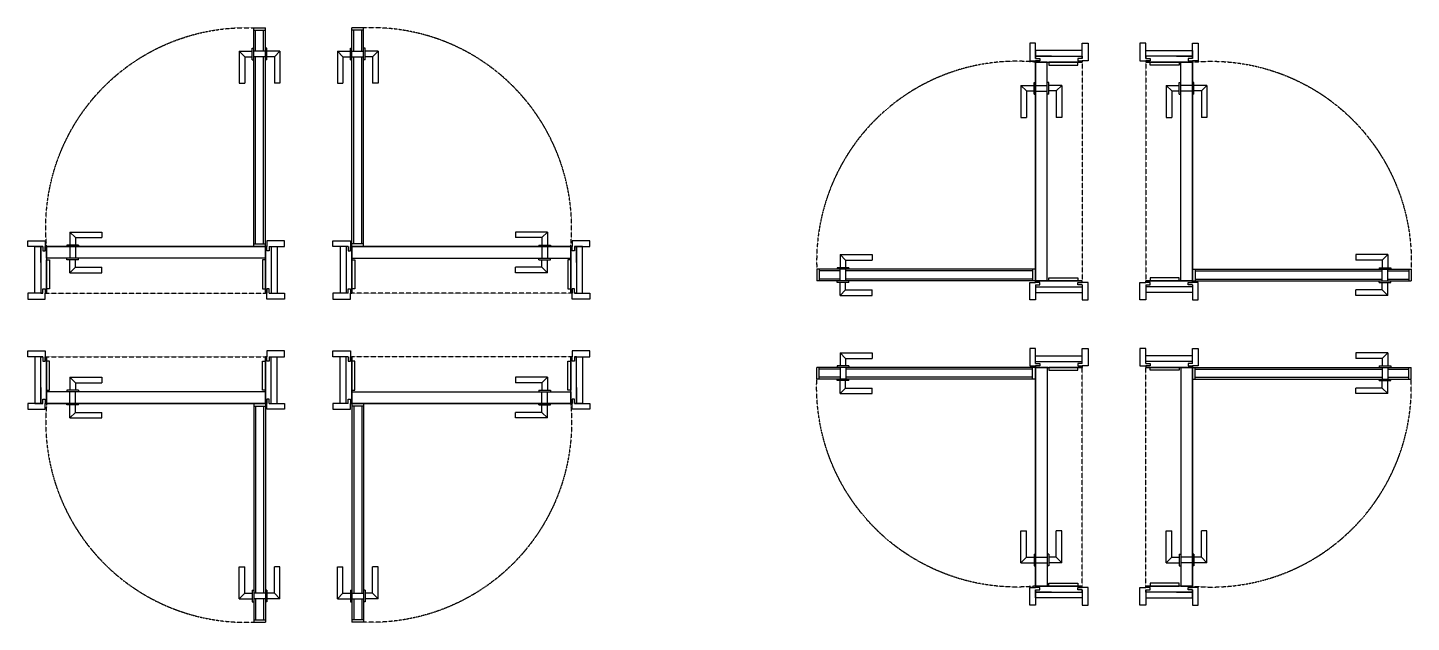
# Model space of a CAD drawing. Header units: millimetres. Extents: x 148889 to 229003, y -70503 to 111106.
# Drawn here: x 205369 to 210112, y 106043 to 108081 of the extents above; entities that cross this region are included whole.
import ezdxf
from ezdxf.lldxf.tags import DXFTag

# ---------------------------------------------------------------- set-up
doc = ezdxf.new("R2010")
doc.units = ezdxf.units.MM
doc.linetypes.add('DASHED2', pattern=[0.375, 0.25, -0.125])
doc.linetypes.add('HIDDEN', pattern=[0.375, 0.25, -0.125])
for name, color, linetype in [('C-门套', 16, 'Continuous'), ('P-门', 1, 'Continuous'), ('P-门套', 1, 'Continuous')]:
    doc.layers.add(name, color=color, linetype=linetype)
tags = doc.linetypes.add('ACAD_ISO03W100', pattern=[30, 12, -18]).pattern_tags.tags
tags[6:7] = [DXFTag(74, 4), DXFTag(75, 0), DXFTag(340, '0'), DXFTag(46, 1.0), DXFTag(50, 0.0), DXFTag(44, 0.0), DXFTag(45, 0.0)]
tags[4:5] = [DXFTag(74, 4), DXFTag(75, 0), DXFTag(340, '0'), DXFTag(46, 1.0), DXFTag(50, 0.0), DXFTag(44, 0.0), DXFTag(45, 0.0)]

# ---------------------------------------------------------------- blocks, each defined once
blk = doc.blocks.new('A$C404574AA')
at = {"layer": 'P-门'}
for p, q in [((650.6, 803, 233.2), (650.6, 784, 233.2)), ((760.1, 803, 233.2), (650.6, 803, 233.2)), ((741.1, 784, 233.2), (650.6, 784, 233.2)), ((741.1, 784, 233.2), (760.1, 803, 233.2)), ((741.1, 784, 233.2), (741.1, 758, 233.2)), ((760.1, 803, 233.2), (760.1, 758, 233.2)), ((90, 753, 233.2), (840, 753, 233.2)), ((90, 713, 233.2), (90, 753, 233.2)), ((90, 713, 233.2), (840, 713, 233.2)), ((730.6, 758, 233.2), (730.6, 753, 233.2)), ((730.6, 758, 233.2), (770.6, 758, 233.2)), ((730.6, 708, 233.2), (730.6, 713, 233.2)), ((740.8, 753, 233.2), (740.8, 713, 233.2)), ((760.3, 753, 233.2), (760.3, 713, 233.2)), ((770.6, 758, 233.2), (770.6, 753, 233.2)), ((770.6, 708, 233.2), (770.6, 713, 233.2)), ((840, 713, 233.2), (840, 753, 233.2)), ((741.1, 682, 233.2), (650.6, 682, 233.2)), ((650.6, 663, 233.2), (650.6, 682, 233.2)), ((730.6, 708, 233.2), (770.6, 708, 233.2)), ((741.1, 682, 233.2), (741.1, 708, 233.2)), ((741.1, 682, 233.2), (760.1, 663, 233.2)), ((760.1, 663, 233.2), (760.1, 708, 233.2)), ((760.1, 663, 233.2), (650.6, 663, 233.2))]:
    blk.add_line(p, q, dxfattribs=at)
at = {"layer": 'P-门', "color": 252, "linetype": 'ACAD_ISO03W100', "ltscale": 0.001}
for p, q in [((50, 753, 233.2), (50, 3, 233.2)), ((50, 753, 233.2), (90, 753, 233.2)), ((90, 753, 233.2), (90, 3, 233.2)), ((90, 3, 233.2), (90, 743, 233.2)), ((0, 82.9, 233.2), (0, 192.4, 233.2)), ((0, 192.4, 233.2), (19, 192.4, 233.2)), ((19, 101.9, 233.2), (19, 192.4, 233.2)), ((140, 192.4, 233.2), (121, 192.4, 233.2)), ((121, 101.9, 233.2), (121, 192.4, 233.2)), ((140, 82.9, 233.2), (140, 192.4, 233.2)), ((19, 101.9, 233.2), (0, 82.9, 233.2)), ((19, 101.9, 233.2), (45, 101.9, 233.2)), ((45, 112.4, 233.2), (45, 72.4, 233.2)), ((45, 112.4, 233.2), (50, 112.4, 233.2)), ((90, 102.2, 233.2), (50, 102.2, 233.2)), ((95, 112.4, 233.2), (90, 112.4, 233.2)), ((95, 112.4, 233.2), (95, 72.4, 233.2)), ((121, 101.9, 233.2), (95, 101.9, 233.2)), ((121, 101.9, 233.2), (140, 82.9, 233.2)), ((0, 82.9, 233.2), (45, 82.9, 233.2)), ((45, 72.4, 233.2), (50, 72.4, 233.2)), ((90, 82.7, 233.2), (50, 82.7, 233.2)), ((95, 72.4, 233.2), (90, 72.4, 233.2)), ((140, 82.9, 233.2), (95, 82.9, 233.2)), ((50, 3, 233.2), (90, 3, 233.2))]:
    blk.add_line(p, q, dxfattribs=at)
at = {"layer": 'P-门', "color": 252}
for p, q in [((100, 713, 233.2), (100, 753, 233.2)), ((100, 747, 233.2), (740.8, 747, 233.2)), ((100, 719, 233.2), (740.8, 719, 233.2)), ((760.3, 747, 233.2), (832, 747, 233.2)), ((760.3, 719, 233.2), (832, 719, 233.2)), ((832, 713, 233.2), (832, 753, 233.2))]:
    blk.add_line(p, q, dxfattribs=at)
at = {"layer": 'P-门', "color": 252, "linetype": 'DASHED2'}
blk.add_arc((154.7, 685.8, 233.2), 685.8, 264.5854, 2.2759, dxfattribs=at)

msp = doc.modelspace()

# ---------------------------------------------------------------- linework, layer by layer
at = {"layer": 'C-门套', "linetype": 'HIDDEN', "elevation": 116.6}
for points in [[(208984.3, 107963.2), (208984.3, 107213.2), (208824.3, 107213.2), (208824.3, 107963.2)], [(209201.9, 107963.2), (209201.9, 107213.2), (209361.9, 107213.2), (209361.9, 107963.2)], [(205434.1, 107170.8), (206184.1, 107170.8), (206184.1, 107330.8), (205434.1, 107330.8)], [(207230.7, 107170.8), (206480.7, 107170.8), (206480.7, 107330.8), (207230.7, 107330.8)], [(205434.1, 106953.2), (206184.1, 106953.2), (206184.1, 106793.2), (205434.1, 106793.2)], [(207230.7, 106953.2), (206480.7, 106953.2), (206480.7, 106793.2), (207230.7, 106793.2)], [(208984.3, 106166.6), (208984.3, 106916.6), (208824.3, 106916.6), (208824.3, 106166.6)], [(209201.9, 106166.6), (209201.9, 106916.6), (209361.9, 106916.6), (209361.9, 106166.6)]]:
    msp.add_lwpolyline(points, close=True, dxfattribs=at)
at = {"layer": 'P-门套'}
for p, q in [((208984.3, 108003.2), (208824.3, 108003.2)), ((208824.3, 108003.2), (208824.3, 107983.2)), ((208824.3, 107983.2), (208984.3, 107983.2)), ((208824.3, 107983.2), (208879.3, 107983.2)), ((208879.3, 107983.2), (208824.3, 107983.2)), ((208824.3, 107983.2), (208824.3, 107976.2)), ((208824.3, 107976.2, 116.6), (208839.3, 107976.2, 116.6)), ((208839.3, 107968.2, 116.6), (208824.3, 107968.2, 116.6)), ((208824.3, 107968.2, 116.6), (208824.3, 107963.2, 116.6)), ((208824.3, 107963.2, 116.6), (208869.3, 107963.2, 116.6)), ((208839.3, 107976.2, 116.6), (208839.3, 107968.2, 116.6)), ((208869.3, 107963.2, 116.6), (208984.3, 107963.2, 116.6)), ((208879.3, 107983.2), (208984.3, 107983.2)), ((208984.3, 107976.2, 116.6), (208969.3, 107976.2, 116.6)), ((208969.3, 107976.2, 116.6), (208969.3, 107968.2, 116.6)), ((208969.3, 107968.2, 116.6), (208984.3, 107968.2, 116.6)), ((208984.3, 107963.2, 116.6), (208969.3, 107963.2, 116.6)), ((208969.3, 107963.2, 116.6), (208984.3, 107963.2, 116.6)), ((208984.3, 107983.2), (208984.3, 108003.2)), ((208984.3, 107983.2), (208984.3, 107976.2)), ((208984.3, 107968.2, 116.6), (208984.3, 107963.2, 116.6)), ((209201.9, 107983.2), (209201.9, 108003.2)), ((209201.9, 108003.2), (209361.9, 108003.2)), ((209361.9, 107983.2), (209201.9, 107983.2)), ((209306.9, 107983.2), (209201.9, 107983.2)), ((209201.9, 107983.2), (209201.9, 107976.2)), ((209201.9, 107976.2, 116.6), (209216.9, 107976.2, 116.6)), ((209216.9, 107968.2, 116.6), (209201.9, 107968.2, 116.6)), ((209201.9, 107968.2, 116.6), (209201.9, 107963.2, 116.6)), ((209316.9, 107963.2, 116.6), (209201.9, 107963.2, 116.6)), ((209201.9, 107963.2, 116.6), (209216.9, 107963.2, 116.6)), ((209216.9, 107963.2, 116.6), (209201.9, 107963.2, 116.6)), ((209216.9, 107976.2, 116.6), (209216.9, 107968.2, 116.6)), ((209361.9, 107983.2), (209306.9, 107983.2)), ((209306.9, 107983.2), (209361.9, 107983.2)), ((209361.9, 107963.2, 116.6), (209316.9, 107963.2, 116.6)), ((209361.9, 107976.2, 116.6), (209346.9, 107976.2, 116.6)), ((209346.9, 107976.2, 116.6), (209346.9, 107968.2, 116.6)), ((209346.9, 107968.2, 116.6), (209361.9, 107968.2, 116.6)), ((209361.9, 108003.2), (209361.9, 107983.2)), ((209361.9, 107983.2), (209361.9, 107976.2)), ((209361.9, 107968.2, 116.6), (209361.9, 107963.2, 116.6)), ((205394.1, 107170.8), (205394.1, 107330.8)), ((205394.1, 107330.8), (205414.1, 107330.8)), ((205414.1, 107330.8), (205414.1, 107170.8)), ((205414.1, 107330.8), (205414.1, 107275.8)), ((205414.1, 107275.8), (205414.1, 107330.8)), ((205414.1, 107330.8), (205421.1, 107330.8)), ((205421.1, 107330.8, 116.6), (205421.1, 107315.8, 116.6)), ((205421.1, 107315.8, 116.6), (205429.1, 107315.8, 116.6)), ((205429.1, 107315.8, 116.6), (205429.1, 107330.8, 116.6)), ((205429.1, 107330.8, 116.6), (205434.1, 107330.8, 116.6)), ((205434.1, 107330.8, 116.6), (205434.1, 107285.8, 116.6)), ((206189.1, 107330.8, 233.2), (206184.1, 107330.8, 233.2)), ((206184.1, 107330.8, 233.2), (206184.1, 107285.8, 233.2)), ((206189.1, 107315.8, 233.2), (206189.1, 107330.8, 233.2)), ((206197.1, 107315.8, 233.2), (206189.1, 107315.8, 233.2)), ((206197.1, 107330.8, 233.2), (206197.1, 107315.8, 233.2)), ((206204.1, 107330.8, 116.6), (206204.1, 107170.8, 116.6)), ((206224.1, 107330.8, 116.6), (206224.1, 107170.8, 116.6)), ((206440.7, 107330.8, 116.6), (206440.7, 107170.8, 116.6)), ((206460.7, 107330.8, 116.6), (206460.7, 107170.8, 116.6)), ((206467.7, 107330.8, 233.2), (206467.7, 107315.8, 233.2)), ((206467.7, 107315.8, 233.2), (206475.7, 107315.8, 233.2)), ((206475.7, 107315.8, 233.2), (206475.7, 107330.8, 233.2)), ((206475.7, 107330.8, 233.2), (206480.7, 107330.8, 233.2)), ((206480.7, 107330.8, 233.2), (206480.7, 107285.8, 233.2)), ((207235.7, 107330.8, 116.6), (207230.7, 107330.8, 116.6)), ((207230.7, 107330.8, 116.6), (207230.7, 107285.8, 116.6)), ((207235.7, 107315.8, 116.6), (207235.7, 107330.8, 116.6)), ((207243.7, 107315.8, 116.6), (207235.7, 107315.8, 116.6)), ((207250.7, 107330.8), (207243.7, 107330.8)), ((207243.7, 107330.8, 116.6), (207243.7, 107315.8, 116.6)), ((207250.7, 107330.8), (207250.7, 107170.8)), ((207270.7, 107330.8), (207250.7, 107330.8)), ((207250.7, 107330.8), (207250.7, 107275.8)), ((207250.7, 107275.8), (207250.7, 107330.8)), ((207270.7, 107170.8), (207270.7, 107330.8)), ((205414.1, 107275.8), (205414.1, 107170.8)), ((205434.1, 107285.8, 116.6), (205434.1, 107170.8, 116.6)), ((206184.1, 107285.8, 233.2), (206184.1, 107170.8, 116.6)), ((206480.7, 107285.8, 233.2), (206480.7, 107170.8, 116.6)), ((207230.7, 107285.8, 116.6), (207230.7, 107170.8, 116.6)), ((207250.7, 107275.8), (207250.7, 107170.8)), ((208824.3, 107208.2, 233.2), (208824.3, 107213.2, 233.2)), ((208824.3, 107213.2, 233.2), (208869.3, 107213.2, 233.2)), ((208839.3, 107208.2, 233.2), (208824.3, 107208.2, 233.2)), ((208824.3, 107200.2, 233.2), (208839.3, 107200.2, 233.2)), ((208839.3, 107200.2, 233.2), (208839.3, 107208.2, 233.2)), ((208869.3, 107213.2, 233.2), (208984.3, 107213.2, 116.6)), ((208984.3, 107213.2, 116.6), (208969.3, 107213.2, 116.6)), ((208969.3, 107213.2, 116.6), (208984.3, 107213.2, 116.6)), ((208969.3, 107200.2, 116.6), (208969.3, 107208.2, 116.6)), ((208969.3, 107208.2, 116.6), (208984.3, 107208.2, 116.6)), ((208984.3, 107200.2, 116.6), (208969.3, 107200.2, 116.6)), ((208984.3, 107208.2, 116.6), (208984.3, 107213.2, 116.6)), ((209316.9, 107213.2, 233.2), (209201.9, 107213.2, 116.6)), ((209201.9, 107208.2, 116.6), (209201.9, 107213.2, 116.6)), ((209201.9, 107213.2, 116.6), (209216.9, 107213.2, 116.6)), ((209216.9, 107213.2, 116.6), (209201.9, 107213.2, 116.6)), ((209216.9, 107208.2, 116.6), (209201.9, 107208.2, 116.6)), ((209201.9, 107200.2, 116.6), (209216.9, 107200.2, 116.6)), ((209216.9, 107200.2, 116.6), (209216.9, 107208.2, 116.6)), ((209361.9, 107213.2, 233.2), (209316.9, 107213.2, 233.2)), ((209346.9, 107200.2, 233.2), (209346.9, 107208.2, 233.2)), ((209346.9, 107208.2, 233.2), (209361.9, 107208.2, 233.2)), ((209361.9, 107200.2, 233.2), (209346.9, 107200.2, 233.2)), ((209361.9, 107208.2, 233.2), (209361.9, 107213.2, 233.2)), ((205414.1, 107170.8), (205394.1, 107170.8)), ((205414.1, 107170.8), (205421.1, 107170.8)), ((205421.1, 107170.8, 116.6), (205421.1, 107185.8, 116.6)), ((205421.1, 107185.8, 116.6), (205429.1, 107185.8, 116.6)), ((205429.1, 107185.8, 116.6), (205429.1, 107170.8, 116.6)), ((205429.1, 107170.8, 116.6), (205434.1, 107170.8, 116.6)), ((205434.1, 107170.8, 116.6), (205434.1, 107185.8, 116.6)), ((205434.1, 107185.8, 116.6), (205434.1, 107170.8, 116.6)), ((206184.1, 107170.8, 116.6), (206184.1, 107185.8, 116.6)), ((206184.1, 107185.8, 116.6), (206184.1, 107170.8, 116.6)), ((206189.1, 107170.8, 116.6), (206184.1, 107170.8, 116.6)), ((206197.1, 107185.8, 116.6), (206189.1, 107185.8, 116.6)), ((206189.1, 107185.8, 116.6), (206189.1, 107170.8, 116.6)), ((206197.1, 107170.8, 116.6), (206197.1, 107185.8, 116.6)), ((206467.7, 107170.8, 116.6), (206467.7, 107185.8, 116.6)), ((206467.7, 107185.8, 116.6), (206475.7, 107185.8, 116.6)), ((206475.7, 107185.8, 116.6), (206475.7, 107170.8, 116.6)), ((206475.7, 107170.8, 116.6), (206480.7, 107170.8, 116.6)), ((206480.7, 107170.8, 116.6), (206480.7, 107185.8, 116.6)), ((206480.7, 107185.8, 116.6), (206480.7, 107170.8, 116.6)), ((207230.7, 107170.8, 116.6), (207230.7, 107185.8, 116.6)), ((207230.7, 107185.8, 116.6), (207230.7, 107170.8, 116.6)), ((207235.7, 107170.8, 116.6), (207230.7, 107170.8, 116.6)), ((207243.7, 107185.8, 116.6), (207235.7, 107185.8, 116.6)), ((207235.7, 107185.8, 116.6), (207235.7, 107170.8, 116.6)), ((207243.7, 107170.8, 116.6), (207243.7, 107185.8, 116.6)), ((207250.7, 107170.8), (207243.7, 107170.8)), ((207250.7, 107170.8), (207270.7, 107170.8)), ((208824.3, 107193.2, 116.6), (208984.3, 107193.2, 116.6)), ((208824.3, 107173.2, 116.6), (208984.3, 107173.2, 116.6)), ((209361.9, 107193.2, 116.6), (209201.9, 107193.2, 116.6)), ((209361.9, 107173.2, 116.6), (209201.9, 107173.2, 116.6)), ((205414.1, 106953.2), (205394.1, 106953.2)), ((205394.1, 106953.2), (205394.1, 106793.2)), ((205414.1, 106793.2), (205414.1, 106953.2)), ((205414.1, 106848.2), (205414.1, 106953.2)), ((205414.1, 106953.2), (205421.1, 106953.2)), ((205421.1, 106953.2, 116.6), (205421.1, 106938.2, 116.6)), ((205421.1, 106938.2, 116.6), (205429.1, 106938.2, 116.6)), ((205429.1, 106938.2, 116.6), (205429.1, 106953.2, 116.6)), ((205429.1, 106953.2, 116.6), (205434.1, 106953.2, 116.6)), ((205434.1, 106838.2, 116.6), (205434.1, 106953.2, 116.6)), ((205434.1, 106953.2, 116.6), (205434.1, 106938.2, 116.6)), ((205434.1, 106938.2, 116.6), (205434.1, 106953.2, 116.6)), ((206184.1, 106838.2, 233.2), (206184.1, 106953.2, 116.6)), ((206189.1, 106953.2, 116.6), (206184.1, 106953.2, 116.6)), ((206184.1, 106953.2, 116.6), (206184.1, 106938.2, 116.6)), ((206184.1, 106938.2, 116.6), (206184.1, 106953.2, 116.6)), ((206189.1, 106938.2, 116.6), (206189.1, 106953.2, 116.6)), ((206197.1, 106938.2, 116.6), (206189.1, 106938.2, 116.6)), ((206197.1, 106953.2, 116.6), (206197.1, 106938.2, 116.6)), ((206204.1, 106793.2, 116.6), (206204.1, 106953.2, 116.6)), ((206224.1, 106793.2, 116.6), (206224.1, 106953.2, 116.6)), ((206440.7, 106793.2, 116.6), (206440.7, 106953.2, 116.6)), ((206460.7, 106793.2, 116.6), (206460.7, 106953.2, 116.6)), ((206467.7, 106953.2, 116.6), (206467.7, 106938.2, 116.6)), ((206467.7, 106938.2, 116.6), (206475.7, 106938.2, 116.6)), ((206475.7, 106938.2, 116.6), (206475.7, 106953.2, 116.6)), ((206475.7, 106953.2, 116.6), (206480.7, 106953.2, 116.6)), ((206480.7, 106838.2, 233.2), (206480.7, 106953.2, 116.6)), ((206480.7, 106953.2, 116.6), (206480.7, 106938.2, 116.6)), ((206480.7, 106938.2, 116.6), (206480.7, 106953.2, 116.6)), ((207230.7, 106838.2, 116.6), (207230.7, 106953.2, 116.6)), ((207235.7, 106953.2, 116.6), (207230.7, 106953.2, 116.6)), ((207230.7, 106953.2, 116.6), (207230.7, 106938.2, 116.6)), ((207230.7, 106938.2, 116.6), (207230.7, 106953.2, 116.6)), ((207235.7, 106938.2, 116.6), (207235.7, 106953.2, 116.6)), ((207243.7, 106938.2, 116.6), (207235.7, 106938.2, 116.6)), ((207250.7, 106953.2), (207243.7, 106953.2)), ((207243.7, 106953.2, 116.6), (207243.7, 106938.2, 116.6)), ((207250.7, 106793.2), (207250.7, 106953.2)), ((207250.7, 106953.2), (207270.7, 106953.2)), ((207250.7, 106848.2), (207250.7, 106953.2)), ((207270.7, 106953.2), (207270.7, 106793.2)), ((208824.3, 106956.6, 116.6), (208984.3, 106956.6, 116.6)), ((208824.3, 106936.6, 116.6), (208984.3, 106936.6, 116.6)), ((208824.3, 106929.6, 233.2), (208839.3, 106929.6, 233.2)), ((208839.3, 106921.6, 233.2), (208824.3, 106921.6, 233.2)), ((208824.3, 106921.6, 233.2), (208824.3, 106916.6, 233.2)), ((208824.3, 106916.6, 233.2), (208869.3, 106916.6, 233.2)), ((208839.3, 106929.6, 233.2), (208839.3, 106921.6, 233.2)), ((208869.3, 106916.6, 233.2), (208984.3, 106916.6, 116.6)), ((208984.3, 106929.6, 116.6), (208969.3, 106929.6, 116.6)), ((208969.3, 106929.6, 116.6), (208969.3, 106921.6, 116.6)), ((208969.3, 106921.6, 116.6), (208984.3, 106921.6, 116.6)), ((208984.3, 106916.6, 116.6), (208969.3, 106916.6, 116.6)), ((208969.3, 106916.6, 116.6), (208984.3, 106916.6, 116.6)), ((208984.3, 106921.6, 116.6), (208984.3, 106916.6, 116.6)), ((209361.9, 106956.6, 116.6), (209201.9, 106956.6, 116.6)), ((209361.9, 106936.6, 116.6), (209201.9, 106936.6, 116.6)), ((209201.9, 106929.6, 116.6), (209216.9, 106929.6, 116.6)), ((209216.9, 106921.6, 116.6), (209201.9, 106921.6, 116.6)), ((209201.9, 106921.6, 116.6), (209201.9, 106916.6, 116.6)), ((209316.9, 106916.6, 233.2), (209201.9, 106916.6, 116.6)), ((209201.9, 106916.6, 116.6), (209216.9, 106916.6, 116.6)), ((209216.9, 106916.6, 116.6), (209201.9, 106916.6, 116.6)), ((209216.9, 106929.6, 116.6), (209216.9, 106921.6, 116.6)), ((209361.9, 106916.6, 233.2), (209316.9, 106916.6, 233.2)), ((209361.9, 106929.6, 233.2), (209346.9, 106929.6, 233.2)), ((209346.9, 106929.6, 233.2), (209346.9, 106921.6, 233.2)), ((209346.9, 106921.6, 233.2), (209361.9, 106921.6, 233.2)), ((209361.9, 106921.6, 233.2), (209361.9, 106916.6, 233.2)), ((205414.1, 106793.2), (205414.1, 106848.2)), ((205414.1, 106848.2), (205414.1, 106793.2)), ((205434.1, 106793.2, 116.6), (205434.1, 106838.2, 116.6)), ((206184.1, 106793.2, 233.2), (206184.1, 106838.2, 233.2)), ((206480.7, 106793.2, 233.2), (206480.7, 106838.2, 233.2)), ((207230.7, 106793.2, 116.6), (207230.7, 106838.2, 116.6)), ((207250.7, 106793.2), (207250.7, 106848.2)), ((207250.7, 106848.2), (207250.7, 106793.2)), ((205394.1, 106793.2), (205414.1, 106793.2)), ((205414.1, 106793.2), (205421.1, 106793.2)), ((205421.1, 106793.2, 116.6), (205421.1, 106808.2, 116.6)), ((205421.1, 106808.2, 116.6), (205429.1, 106808.2, 116.6)), ((205429.1, 106808.2, 116.6), (205429.1, 106793.2, 116.6)), ((205429.1, 106793.2, 116.6), (205434.1, 106793.2, 116.6)), ((206189.1, 106793.2, 233.2), (206184.1, 106793.2, 233.2)), ((206197.1, 106808.2, 233.2), (206189.1, 106808.2, 233.2)), ((206189.1, 106808.2, 233.2), (206189.1, 106793.2, 233.2)), ((206197.1, 106793.2, 233.2), (206197.1, 106808.2, 233.2)), ((206467.7, 106793.2, 233.2), (206467.7, 106808.2, 233.2)), ((206467.7, 106808.2, 233.2), (206475.7, 106808.2, 233.2)), ((206475.7, 106808.2, 233.2), (206475.7, 106793.2, 233.2)), ((206475.7, 106793.2, 233.2), (206480.7, 106793.2, 233.2)), ((207235.7, 106793.2, 116.6), (207230.7, 106793.2, 116.6)), ((207243.7, 106808.2, 116.6), (207235.7, 106808.2, 116.6)), ((207235.7, 106808.2, 116.6), (207235.7, 106793.2, 116.6)), ((207243.7, 106793.2, 116.6), (207243.7, 106808.2, 116.6)), ((207250.7, 106793.2), (207243.7, 106793.2)), ((207270.7, 106793.2), (207250.7, 106793.2)), ((208824.3, 106161.6, 116.6), (208824.3, 106166.6, 116.6)), ((208824.3, 106166.6, 116.6), (208869.3, 106166.6, 116.6)), ((208839.3, 106161.6, 116.6), (208824.3, 106161.6, 116.6)), ((208839.3, 106153.6, 116.6), (208839.3, 106161.6, 116.6)), ((208869.3, 106166.6, 116.6), (208984.3, 106166.6, 116.6)), ((208984.3, 106166.6, 116.6), (208969.3, 106166.6, 116.6)), ((208969.3, 106166.6, 116.6), (208984.3, 106166.6, 116.6)), ((208969.3, 106153.6, 116.6), (208969.3, 106161.6, 116.6)), ((208969.3, 106161.6, 116.6), (208984.3, 106161.6, 116.6)), ((208984.3, 106161.6, 116.6), (208984.3, 106166.6, 116.6)), ((209316.9, 106166.6, 116.6), (209201.9, 106166.6, 116.6)), ((209201.9, 106161.6, 116.6), (209201.9, 106166.6, 116.6)), ((209201.9, 106166.6, 116.6), (209216.9, 106166.6, 116.6)), ((209216.9, 106166.6, 116.6), (209201.9, 106166.6, 116.6)), ((209216.9, 106161.6, 116.6), (209201.9, 106161.6, 116.6)), ((209216.9, 106153.6, 116.6), (209216.9, 106161.6, 116.6)), ((209361.9, 106166.6, 116.6), (209316.9, 106166.6, 116.6)), ((209346.9, 106153.6, 116.6), (209346.9, 106161.6, 116.6)), ((209346.9, 106161.6, 116.6), (209361.9, 106161.6, 116.6)), ((209361.9, 106161.6, 116.6), (209361.9, 106166.6, 116.6)), ((208824.3, 106146.6), (208824.3, 106153.6)), ((208824.3, 106153.6, 116.6), (208839.3, 106153.6, 116.6)), ((208824.3, 106146.6), (208984.3, 106146.6)), ((208824.3, 106126.6), (208824.3, 106146.6)), ((208824.3, 106146.6), (208879.3, 106146.6)), ((208879.3, 106146.6), (208824.3, 106146.6)), ((208984.3, 106126.6), (208824.3, 106126.6)), ((208879.3, 106146.6), (208984.3, 106146.6)), ((208984.3, 106153.6, 116.6), (208969.3, 106153.6, 116.6)), ((208984.3, 106146.6), (208984.3, 106153.6)), ((208984.3, 106146.6), (208984.3, 106126.6)), ((209201.9, 106146.6), (209201.9, 106153.6)), ((209201.9, 106153.6, 116.6), (209216.9, 106153.6, 116.6)), ((209361.9, 106146.6), (209201.9, 106146.6)), ((209201.9, 106146.6), (209201.9, 106126.6)), ((209306.9, 106146.6), (209201.9, 106146.6)), ((209201.9, 106126.6), (209361.9, 106126.6)), ((209361.9, 106146.6), (209306.9, 106146.6)), ((209306.9, 106146.6), (209361.9, 106146.6)), ((209361.9, 106153.6, 116.6), (209346.9, 106153.6, 116.6)), ((209361.9, 106146.6), (209361.9, 106153.6)), ((209361.9, 106126.6), (209361.9, 106146.6))]:
    msp.add_line(p, q, dxfattribs=at)
for points in [[(208824.3, 107976.2), (208824.3, 108028.2), (208804.3, 108028.2), (208804.3, 107968.2), (208824.3, 107968.2)], [(208984.3, 107976.2), (208984.3, 108028.2), (209004.3, 108028.2), (209004.3, 107968.2), (208984.3, 107968.2)], [(209201.9, 107976.2), (209201.9, 108028.2), (209181.9, 108028.2), (209181.9, 107968.2), (209201.9, 107968.2)], [(209361.9, 107976.2), (209361.9, 108028.2), (209381.9, 108028.2), (209381.9, 107968.2), (209361.9, 107968.2)], [(205421.1, 107330.8), (205369.1, 107330.8), (205369.1, 107350.8), (205429.1, 107350.8), (205429.1, 107330.8)], [(207243.7, 107330.8), (207295.7, 107330.8), (207295.7, 107350.8), (207235.7, 107350.8), (207235.7, 107330.8)], [(208984.3, 107200.2), (208984.3, 107148.2), (209004.3, 107148.2), (209004.3, 107208.2), (208984.3, 107208.2)], [(209201.9, 107200.2), (209201.9, 107148.2), (209181.9, 107148.2), (209181.9, 107208.2), (209201.9, 107208.2)], [(205421.1, 107170.8), (205369.1, 107170.8), (205369.1, 107150.8), (205429.1, 107150.8), (205429.1, 107170.8)], [(206197.1, 107170.8), (206249.1, 107170.8), (206249.1, 107150.8), (206189.1, 107150.8), (206189.1, 107170.8)], [(206467.7, 107170.8), (206415.7, 107170.8), (206415.7, 107150.8), (206475.7, 107150.8), (206475.7, 107170.8)], [(207243.7, 107170.8), (207295.7, 107170.8), (207295.7, 107150.8), (207235.7, 107150.8), (207235.7, 107170.8)], [(205421.1, 106953.2), (205369.1, 106953.2), (205369.1, 106973.2), (205429.1, 106973.2), (205429.1, 106953.2)], [(206197.1, 106953.2), (206249.1, 106953.2), (206249.1, 106973.2), (206189.1, 106973.2), (206189.1, 106953.2)], [(206467.7, 106953.2), (206415.7, 106953.2), (206415.7, 106973.2), (206475.7, 106973.2), (206475.7, 106953.2)], [(207243.7, 106953.2), (207295.7, 106953.2), (207295.7, 106973.2), (207235.7, 106973.2), (207235.7, 106953.2)], [(208984.3, 106929.6), (208984.3, 106981.6), (209004.3, 106981.6), (209004.3, 106921.6), (208984.3, 106921.6)], [(209201.9, 106929.6), (209201.9, 106981.6), (209181.9, 106981.6), (209181.9, 106921.6), (209201.9, 106921.6)], [(205421.1, 106793.2), (205369.1, 106793.2), (205369.1, 106773.2), (205429.1, 106773.2), (205429.1, 106793.2)], [(207243.7, 106793.2), (207295.7, 106793.2), (207295.7, 106773.2), (207235.7, 106773.2), (207235.7, 106793.2)], [(208824.3, 106153.6), (208824.3, 106101.6), (208804.3, 106101.6), (208804.3, 106161.6), (208824.3, 106161.6)], [(208984.3, 106153.6), (208984.3, 106101.6), (209004.3, 106101.6), (209004.3, 106161.6), (208984.3, 106161.6)], [(209201.9, 106153.6), (209201.9, 106101.6), (209181.9, 106101.6), (209181.9, 106161.6), (209201.9, 106161.6)], [(209361.9, 106153.6), (209361.9, 106101.6), (209381.9, 106101.6), (209381.9, 106161.6), (209361.9, 106161.6)]]:
    msp.add_lwpolyline(points, dxfattribs=at)
at = {"layer": 'P-门套', "elevation": -116.6}
for points in [[(208969.3, 107953.2), (208969.3, 107963.2), (208869.3, 107963.2), (208869.3, 107953.2)], [(209216.9, 107953.2), (209216.9, 107963.2), (209316.9, 107963.2), (209316.9, 107953.2)], [(205444.1, 107185.8), (205434.1, 107185.8), (205434.1, 107285.8), (205444.1, 107285.8)], [(207220.7, 107185.8), (207230.7, 107185.8), (207230.7, 107285.8), (207220.7, 107285.8)], [(205444.1, 106938.2), (205434.1, 106938.2), (205434.1, 106838.2), (205444.1, 106838.2)], [(207220.7, 106938.2), (207230.7, 106938.2), (207230.7, 106838.2), (207220.7, 106838.2)], [(208969.3, 106176.6), (208969.3, 106166.6), (208869.3, 106166.6), (208869.3, 106176.6)], [(209216.9, 106176.6), (209216.9, 106166.6), (209316.9, 106166.6), (209316.9, 106176.6)]]:
    msp.add_lwpolyline(points, close=True, dxfattribs=at)
at = {"layer": 'P-门套', "elevation": 116.6}
for points in [[(206197.1, 107330.8), (206249.1, 107330.8), (206249.1, 107350.8), (206189.1, 107350.8), (206189.1, 107330.8)], [(206467.7, 107330.8), (206415.7, 107330.8), (206415.7, 107350.8), (206475.7, 107350.8), (206475.7, 107330.8)], [(208824.3, 107200.2), (208824.3, 107148.2), (208804.3, 107148.2), (208804.3, 107208.2), (208824.3, 107208.2)], [(209361.9, 107200.2), (209361.9, 107148.2), (209381.9, 107148.2), (209381.9, 107208.2), (209361.9, 107208.2)], [(208824.3, 106929.6), (208824.3, 106981.6), (208804.3, 106981.6), (208804.3, 106921.6), (208824.3, 106921.6)], [(209361.9, 106929.6), (209361.9, 106981.6), (209381.9, 106981.6), (209381.9, 106921.6), (209361.9, 106921.6)], [(206197.1, 106793.2), (206249.1, 106793.2), (206249.1, 106773.2), (206189.1, 106773.2), (206189.1, 106793.2)], [(206467.7, 106793.2), (206415.7, 106793.2), (206415.7, 106773.2), (206475.7, 106773.2), (206475.7, 106793.2)]]:
    msp.add_lwpolyline(points, dxfattribs=at)
at = {"layer": 'P-门套'}
for points in [[(206174.1, 107185.8), (206184.1, 107185.8), (206184.1, 107285.8), (206174.1, 107285.8)], [(206490.7, 107185.8), (206480.7, 107185.8), (206480.7, 107285.8), (206490.7, 107285.8)], [(208969.3, 107223.2), (208969.3, 107213.2), (208869.3, 107213.2), (208869.3, 107223.2)], [(209216.9, 107223.2), (209216.9, 107213.2), (209316.9, 107213.2), (209316.9, 107223.2)], [(206174.1, 106938.2), (206184.1, 106938.2), (206184.1, 106838.2), (206174.1, 106838.2)], [(206490.7, 106938.2), (206480.7, 106938.2), (206480.7, 106838.2), (206490.7, 106838.2)], [(208969.3, 106906.6), (208969.3, 106916.6), (208869.3, 106916.6), (208869.3, 106906.6)], [(209216.9, 106906.6), (209216.9, 106916.6), (209316.9, 106916.6), (209316.9, 106906.6)]]:
    msp.add_lwpolyline(points, close=True, dxfattribs=at)

# ---------------------------------------------------------------- block references
at = {"layer": 'P-门', "xscale": -1}
for p, rotation in [((205431.1, 107240.8, -116.6), 270), ((209271.9, 107966.2, -116.6), 180), ((207233.7, 106883.2, -116.6), 90)]:
    msp.add_blockref('A$C404574AA', p, dxfattribs=dict(at, rotation=rotation))
at = {"layer": 'P-门'}
for p, rotation in [((207233.7, 107240.8, -116.6), 90), ((208914.3, 107966.2, -116.6), 180), ((205431.1, 106883.2, -116.6), 270)]:
    msp.add_blockref('A$C404574AA', p, dxfattribs=dict(at, rotation=rotation))
at = {"layer": 'P-门', "xscale": -1}
msp.add_blockref('A$C404574AA', (208914.3, 106163.6, -116.6), dxfattribs=at)
at = {"layer": 'P-门'}
msp.add_blockref('A$C404574AA', (209271.9, 106163.6, -116.6), dxfattribs=at)

doc.saveas('drawing.dxf')
